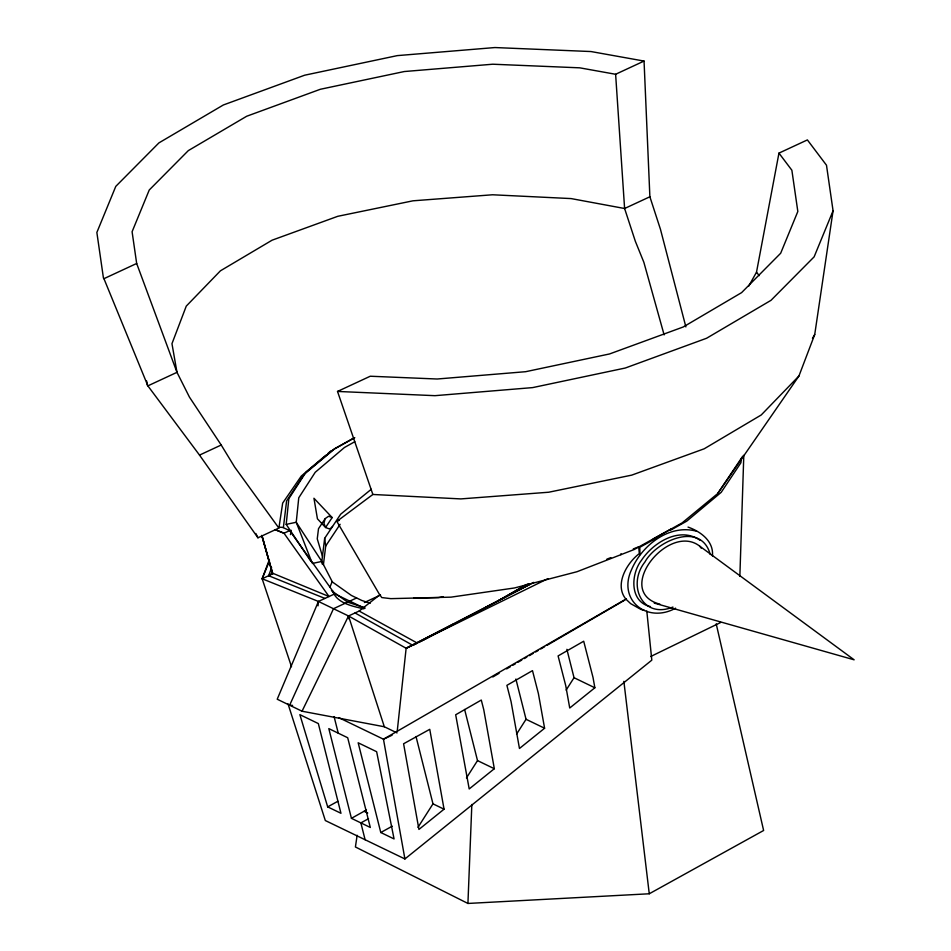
<?xml version="1.0" encoding="UTF-8"?>
<svg xmlns="http://www.w3.org/2000/svg" width="951" height="951" viewBox="0 0 951 951"><rect width="100%" height="100%" fill="white"/><g stroke="black" fill="none" stroke-linecap="round" stroke-linejoin="round"><path stroke-width="1.43" d="M712.442 556.05C713.916 541.119 700.602 531.526 688.037 527.092M739.854 576.389L743.801 455.256M716.21 623.844L763.617 830.485L649.26 893.774L467.928 903.45L471.839 804.475M318.026 605.846L318.43 601.448L334.728 593.876L364.839 608.402M310.668 561.019L286.192 524.37L288.842 498.716L306.103 471.969L325.836 455.22M397.209 731.438L406.136 648.261L533.784 582.369M322.163 564.002L321.818 561.447L324.66 538.337L340.672 514.206L371.27 489.278M323.399 564.787L325.717 546.005L324.66 538.337M741.423 458.572L740.888 462.804L721.179 492.345L686.705 521.172L670.217 530.361M357.136 835.275L355.412 846.972L467.928 903.45M798.935 376.014L761.24 414.969L704.204 448.789L631.726 475.131L548.727 492.226L460.866 498.906L372.863 494.472L336.844 521.398L379.069 593.721L381.755 597.561L390.802 598.643L451.036 597.145L514.539 587.956L577.007 571.717L634.174 549.523L682.14 522.884L717.636 493.628L798.935 376.014L814.722 334.538L833.064 210.777L826.49 165.224L807.387 139.916L778.952 153.123L756.509 272.188L748.663 286.227M146.656 380.994L147.405 385.25L199.52 455.101L257.947 537.79L278.881 528.067L282.673 503.079L301.348 475.999L333.516 449.49L354.794 437.674M290.471 534.617L291.125 530.254M620.837 554.706L621.015 553.684M324.933 598.429L268.646 575.724L271.629 567.64M291.505 666.722L262.143 578.755L269.371 559.545M833.064 210.777L814.127 256.853L770.988 300.338L706.581 338.259L625.283 368.025L532.643 387.604L434.976 395.675L337.522 391.443L372.863 494.472M415.73 643.815L406.136 648.261L348.53 615.975L318.43 601.448L262.143 578.755L269.502 560.935M329.89 587.159L332.196 581.62M318.43 601.448L277.216 699.223L302.038 711.217L384.323 726.754L397.054 732.9M302.038 711.217L348.53 615.975L359.145 611.053L379.473 595.088M644.457 610.387L640.938 609.436L630.668 603.647L626.103 599.344C614.001 585.21 626.543 563.242 639.298 553.601L638.739 546.813L633.283 548.929M742.755 456.135L717.636 493.628M812.475 338.342L814.722 334.538M417.976 827.358L432.978 803.845L416.015 736.526M466.454 777.93L477.509 760.598L464.623 709.482M516.571 734.136L526.046 719.289L515.894 679.038M566.142 690.093L574.035 677.718L566.879 649.319M322.46 556.228L317.254 538.86L318.502 528.708L325.194 518.616L323.934 523.276L325.563 527.508L317.432 518.818L313.949 498.253L332.172 517.558L325.563 527.508L329.129 528.827A20.767 9.581 73.2 0 0 332.541 526.45M325.717 546.005L340.125 524.286M325.194 518.616L328.606 516.238L332.172 517.558M328.036 453.365L331.328 450.572M444.058 809.194L418.927 829.438L403.593 743.765L429.757 729.322L444.058 809.194L432.978 803.845M494.33 768.717L469.2 788.961L455.684 714.772L481.289 700.055L483.75 709.66L494.33 768.717L477.509 760.598M544.602 728.24L519.46 748.485L511.067 701.612L506.895 685.35L532.489 670.633L538.385 693.564L544.602 728.24L526.046 719.289M594.862 687.775L569.732 708.008L565.702 685.516L558.094 655.928L583.7 641.224L593.02 677.469L594.862 687.775L574.035 677.718M288.022 703.835L325.313 820.535L404.912 858.955L651.815 660.149L646.799 611.018M268.646 575.724L272.295 573.084L262.024 535.995M653.04 539.039L671.786 528.637M351.43 818.335L370.308 827.453L347.697 737.738L328.82 728.621L351.43 818.335L366.468 809.943M528.471 583.652L497.325 601.317L422.422 640.546M492.796 676.981L499.097 673.308M506.657 668.886L510.425 666.687M512.946 665.213L515.466 663.739M517.986 662.265L521.766 660.065M524.286 658.591L526.806 657.117M529.327 655.643L533.107 653.444M535.651 651.958L538.207 650.46M540.774 648.962L544.614 646.716M547.182 645.218L624.914 600.01M497.325 601.317L526.39 584.508M626.376 598.857L383.467 739.212L338.96 717.72M354.782 441.704L344.452 447.493L315.221 472.29L298.757 497.789L296.236 522.277L311.773 562.089M354.283 437.757L334.835 448.622L304.094 474.418L286.608 500.88L283.398 527.413L279.012 527.199M657.545 537.422L639.797 547.324L639.987 554.659M720.763 622.441L650.686 656.511M327.679 806.876L340.957 813.283L318.335 723.568L299.874 714.653L327.679 806.876L337.878 801.265M368.524 818.692L360.869 822.9L365.113 839.745M380.78 832.505L394.059 838.925L376.644 751.706L358.17 742.79L380.78 832.505L392.264 826.193M418.832 642.496L439.612 631.25M355.044 612.955L412.651 645.242L453.936 623.82M485.485 607.463L529.98 584.378M406.136 648.261L548.026 578.6M644.053 61.066L590.987 51.544L494.948 47.55L397.28 55.622L304.641 75.212L223.342 104.979L158.924 142.888L115.784 186.372L96.859 232.46L103.433 278.001L103.944 278.679L136.671 263.475L132.094 231.735L149.248 189.998L188.334 150.603L246.689 116.248L320.344 89.275L404.282 71.539L492.749 64.216L579.741 67.83L615.618 74.273L644.053 61.066L649.878 196.774L660.47 229.346L685.873 326.894M649.878 196.774L624.605 208.507L571.111 198.581L492.559 194.777L412.96 200.816L337.771 216.305L272.093 240.187L220.418 270.821L186.265 306.115L171.965 343.68L176.981 372.34L189.439 397.102L221.214 445.02L234.647 467.024L278.881 528.067M199.52 455.101L221.214 445.02M337.522 391.443L370.26 376.227L437.175 379.009L525.641 371.698L609.567 353.95L683.234 326.978L741.59 292.635L780.676 253.239L797.83 211.491L791.874 170.241L778.952 153.123M334.728 593.876L289.686 530.587L283.992 533.226L275.326 529.719L283.992 533.226L329.034 596.515L272.295 573.084M336.844 521.398L339.4 520.209M262.143 578.755L272.747 573.822L262.048 535.817M356.613 597.965L333.48 608.711L289.627 705.226L292.587 705.404M364.399 602.518L380.531 595.017M392.109 735.194L383.467 739.212L404.912 858.955M412.651 645.242L416.3 643.708M606.881 559.152L610.863 557.607M672.939 607.059C642.02 619.458 626.947 584.675 644.897 562.041C656.594 540.679 701.172 520.898 710.266 554.516M675.602 608.164C647.441 623.88 617.235 600.307 631.583 569.554C641.984 545.28 669.159 523.775 696.584 531.217M312.308 563.456L321.818 561.447L332.363 581.953L351.418 595.457L361.808 600.473L370.248 603.255M286.192 524.37L296.236 522.277L321.818 561.447M359.145 611.053L417.525 643.197M443.392 596.705L438.411 597.608L413.863 598.072M363.853 608.866C352.702 606.227 336.761 603.386 332.624 590.916M654.24 603.1L854.141 659.816L699.591 546.052C668.529 522.135 612.955 591.653 660.006 604.218M650.484 606.595C629.55 602.078 630.608 574.297 641.414 560.353C653.254 542.415 679.751 526.069 700.031 540.251M364.899 607.82L347.65 602.138L331.412 590.63M283.053 527.579L289.686 530.587M364.197 811.322L367.728 813.034M756.509 272.188L759.231 275.659M699.591 546.052L701.232 548.168M255.843 533.487L257.947 537.79M103.944 278.679L147.881 385.856L176.981 372.34L136.671 263.475M384.323 726.754L348.53 615.975L348.934 618.899M664.131 334.895L643.863 262.298L635.327 241.245L624.605 208.507L615.618 74.273M261.668 535.401L272.747 573.822M334.074 716.578L338.259 733.173M623.868 681.344L649.26 893.774"/></g></svg>
